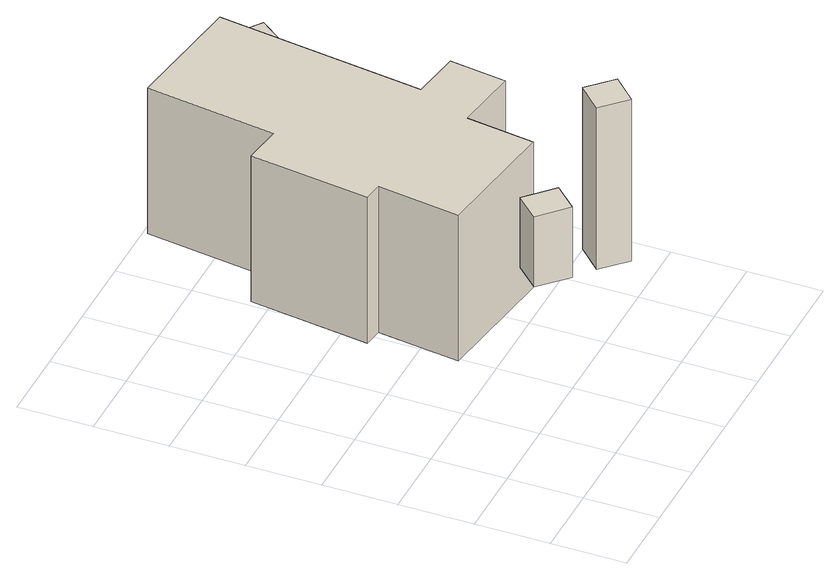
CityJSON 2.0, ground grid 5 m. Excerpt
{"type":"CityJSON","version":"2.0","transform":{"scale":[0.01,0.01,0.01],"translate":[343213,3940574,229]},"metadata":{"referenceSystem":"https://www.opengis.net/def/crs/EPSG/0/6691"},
"CityObjects":{
"building1":{"type":"Building","attributes":{"measuredHeight":8.2,"BuildingIDAttribute.prefecture":"14","BuildingIDAttribute.city":"14151","BuildingDetailAttribute.surveyYear":2015,"BuildingLandSlideRiskAttribute.description":"1","BuildingLandSlideRiskAttribute.areaType":"1"},"geometry":[{"type":"Solid","lod":"1","boundaries":[[[[0,1,2,3]],[[2,4,5,3]],[[1,6,4,2]],[[0,7,6,1]],[[3,5,7,0]],[[4,6,7,5]]]]}]},
"building2":{"type":"Building","attributes":{"measuredHeight":12.9,"BuildingIDAttribute.prefecture":"14","BuildingIDAttribute.city":"14151","BuildingDetailAttribute.surveyYear":2015,"BuildingLandSlideRiskAttribute.description":"1","BuildingLandSlideRiskAttribute.areaType":"1"},"geometry":[{"type":"Solid","lod":"1","boundaries":[[[[8,9,10,11]],[[10,12,13,11]],[[9,14,12,10]],[[8,15,14,9]],[[11,13,15,8]],[[12,14,15,13]]]]}]},
"building3":{"type":"Building","attributes":{"usage":"422","measuredHeight":15.2,"storeysAboveGround":1,"BuildingIDAttribute.prefecture":"14","BuildingIDAttribute.city":"14151","BuildingDetailAttribute.totalFloorArea":182.6,"BuildingDetailAttribute.buildingFootprintArea":182.6,"BuildingDetailAttribute.buildingStructureType":"601","BuildingDetailAttribute.buildingStructureOrgType":"1","BuildingDetailAttribute.orgUsage":"138","BuildingDetailAttribute.surveyYear":2015,"BuildingLandSlideRiskAttribute.description":"1","BuildingLandSlideRiskAttribute.areaType":"1"},"geometry":[{"type":"Solid","lod":"1","boundaries":[[[[16,17,18,19,20,21,22,23,24,25,26,27]],[[26,28,29,27]],[[25,30,28,26]],[[24,31,30,25]],[[23,32,31,24]],[[22,33,32,23]],[[21,34,33,22]],[[20,35,34,21]],[[19,36,35,20]],[[18,37,36,19]],[[17,38,37,18]],[[16,39,38,17]],[[27,29,39,16]],[[28,30,31,32,33,34,35,36,37,38,39,29]]]]}]},
"building4":{"type":"Building","attributes":{"measuredHeight":11.2,"BuildingIDAttribute.prefecture":"14","BuildingIDAttribute.city":"14151","BuildingDetailAttribute.surveyYear":2015,"BuildingLandSlideRiskAttribute.description":"1","BuildingLandSlideRiskAttribute.areaType":"1"},"geometry":[{"type":"Solid","lod":"1","boundaries":[[[[40,41,42,43,44,45,46,47,48,49,50,51,52,53,54]],[[53,55,56,54]],[[52,57,55,53]],[[51,58,57,52]],[[50,59,58,51]],[[49,60,59,50]],[[48,61,60,49]],[[47,62,61,48]],[[46,63,62,47]],[[45,64,63,46]],[[44,65,64,45]],[[43,66,65,44]],[[42,67,66,43]],[[41,68,67,42]],[[40,69,68,41]],[[54,56,69,40]],[[55,57,58,59,60,61,62,63,64,65,66,67,68,69,56]]]]}]}
},
"vertices":[
[714,470,1254],[565,315,1254],[384,488,1254],[532,643,1254],[384,488,1781],[532,643,1781],[565,315,1781],[714,470,1781],
[696,212,1254],[853,372,1254],[1015,213,1254],[858,53,1254],[1015,213,2467],[858,53,2467],[853,372,2467],[696,212,2467],
[1180,1572,784],[1517,1525,784],[1463,1140,784],[1024,1202,784],[960,741,784],[99,861,784],[176,1420,784],[48,1437,784],[160,2249,784],[423,2213,784],[546,3093,784],[1377,2977,784],[546,3093,1877],[1377,2977,1877],[423,2213,1877],[160,2249,1877],[48,1437,1877],[176,1420,1877],[99,861,1877],[960,741,1877],[1024,1202,1877],[1463,1140,1877],[1517,1525,1877],[1180,1572,1877],
[1671,2975,72],[1637,2988,72],[1667,3036,72],[1604,3072,72],[1680,3215,72],[1718,3197,72],[1869,3388,72],[1975,3328,72],[2021,3389,72],[2164,3310,72],[2106,3242,72],[2313,3092,72],[2069,2767,72],[2013,2096,72],[1622,2127,72],[2013,2096,1166],[1622,2127,1166],[2069,2767,1166],[2313,3092,1166],[2106,3242,1166],[2164,3310,1166],[2021,3389,1166],[1975,3328,1166],[1869,3388,1166],[1718,3197,1166],[1680,3215,1166],[1604,3072,1166],[1667,3036,1166],[1637,2988,1166],[1671,2975,1166]
]}
